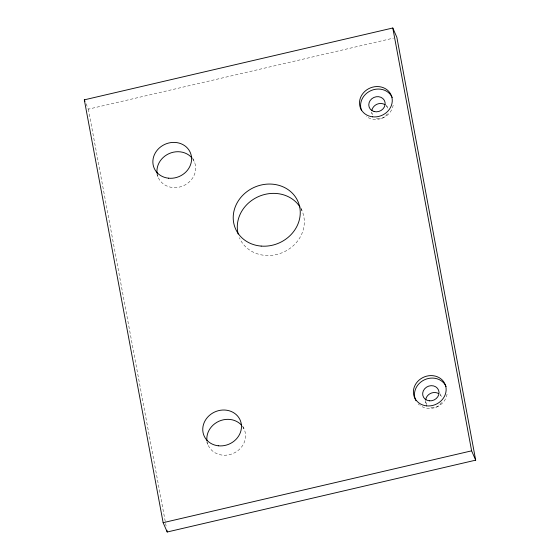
<?xml version="1.0" encoding="UTF-8"?>
<svg xmlns="http://www.w3.org/2000/svg" width="560" height="560" viewBox="0 0 560 560"><rect width="100%" height="100%" fill="white"/><g stroke="black" fill="none" stroke-linecap="round" stroke-linejoin="round"><path stroke-width="0.42" stroke-dasharray="2.8 2.1" d="M86.009 103.719L88.382 109.158L393.449 38.115M386.554 105.483L387.212 107.002M371.371 112.091L372.694 115.129A8.33 7.448 -23.6 0 1 371.875 112.952M440.237 393.96L441.567 396.998A8.33 7.448 -23.6 0 0 440.349 395.01M425.11 400.918L426.104 403.2M300.867 208.138L302.225 211.246M192.619 157.892L194.656 162.554M156.926 174.447L157.948 176.778M242.844 426.286L244.545 430.171M206.815 442.071L207.837 444.402M88.382 109.158L166.089 525.987M192.703 158.9A19.691 17.605 -23.6 0 1 183.204 185.857A19.691 17.605 -23.6 0 1 157.206 174.111M242.592 426.517A19.691 17.605 -23.6 0 1 233.45 453.327A19.691 17.605 -23.6 0 1 207.235 442.414M300.888 208.488A34.076 30.471 -23.6 0 1 284.081 251.881A34.076 30.471 -23.6 0 1 239.4 237.65M441.399 402.437A8.33 7.448 -23.6 0 1 429.177 406.679M426.839 404.572A8.33 7.448 -23.6 0 1 425.642 400.904M387.296 113.869A8.33 7.448 -23.6 0 1 376.313 118.125M386.267 105.756A8.33 7.448 -23.6 0 1 387.849 108.43M393.183 105.203A16.66 14.896 -23.6 0 1 382.613 118.02A16.66 14.896 -23.6 0 1 366.135 116.417M447.062 394.233A16.66 14.896 -23.6 0 1 436.492 407.05A16.66 14.896 -23.6 0 1 420.021 405.447M419.391 404.957A16.66 14.896 -23.6 0 1 418.229 403.879"/><path stroke-width="0.84" d="M84.315 99.841L392.791 28L396.858 37.324L475.685 460.159L167.209 532L163.142 522.676L84.315 99.841L84.994 101.388M163.142 522.676L471.618 450.842L475.685 460.159M392.791 28L471.618 450.842M166.894 530.278L167.209 532M157.094 173.425A19.691 17.605 -23.6 0 1 169.036 153.629A19.691 17.605 -23.6 0 1 191.842 157.808M206.983 441.049A19.691 17.605 -23.6 0 1 218.932 421.246A19.691 17.605 -23.6 0 1 241.731 425.425M238.175 234.017A34.076 30.471 -23.6 0 1 258.713 196.483A34.076 30.471 -23.6 0 1 300.111 207.165M425.67 400.113A8.33 7.448 -23.6 0 1 430.325 393.526A8.33 7.448 -23.6 0 1 438.494 393.512M371.847 110.586A8.33 7.448 -23.6 0 1 376.936 104.258A8.33 7.448 -23.6 0 1 385.042 104.748M361.438 110.25A16.66 14.896 -23.6 0 1 371.329 90.447A16.66 14.896 -23.6 0 1 392.203 97.489M415.954 400.708A16.66 14.896 -23.6 0 1 424.41 379.827A16.66 14.896 -23.6 0 1 446.082 386.526M261.17 246.092A34.076 30.471 -23.6 0 0 298.151 201.922A34.076 30.471 -23.6 0 0 240.891 197.365A34.076 30.471 -23.6 0 0 261.17 246.092M168.413 178.178A19.691 17.605 -23.6 0 0 190.582 153.23A19.691 17.605 -23.6 0 0 157.689 149.625A19.691 17.605 -23.6 0 0 168.413 178.178M218.302 445.795A19.691 17.605 -23.6 0 0 240.471 420.854A19.691 17.605 -23.6 0 0 207.578 417.242A19.691 17.605 -23.6 0 0 218.302 445.795M426.538 405.867A16.66 14.896 -23.6 0 0 445.291 384.755A16.66 14.896 -23.6 0 0 417.466 381.71A16.66 14.896 -23.6 0 0 426.538 405.867M372.652 116.837A16.66 14.896 -23.6 0 0 391.412 95.725A16.66 14.896 -23.6 0 0 363.58 92.673A16.66 14.896 -23.6 0 0 372.652 116.837M429.338 400.82A8.33 7.448 -23.6 0 0 438.578 390.166A8.33 7.448 -23.6 0 0 424.627 388.808A8.33 7.448 -23.6 0 0 429.338 400.82M374.115 111.545A8.33 7.448 -23.6 0 0 385.049 102.354A8.33 7.448 -23.6 0 0 371.742 98.798A8.33 7.448 -23.6 0 0 374.115 111.545"/></g></svg>
